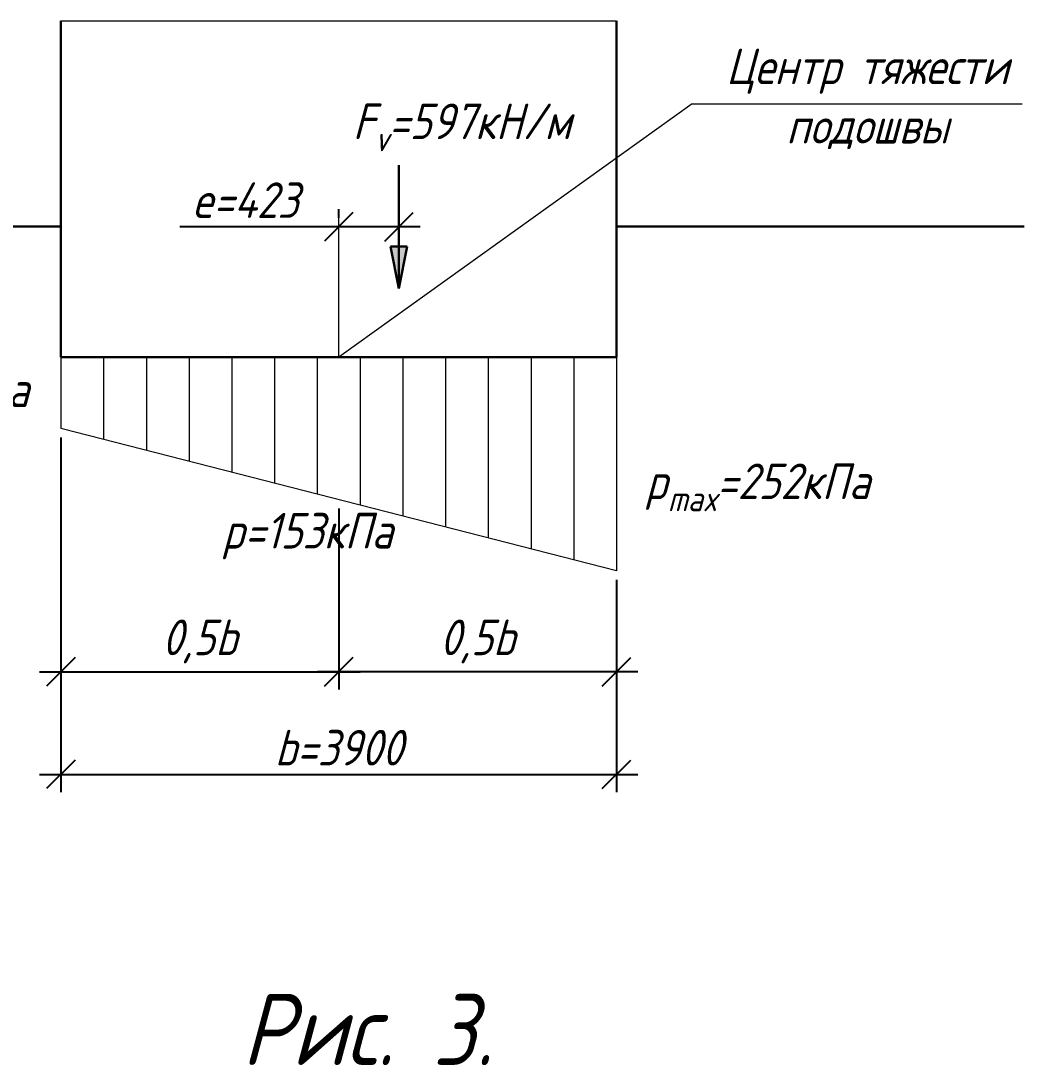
# Model space of a CAD drawing. Header units: millimetres. Extents: x -1004 to 900128, y -352756 to 107728.
# Drawn here: x 39871 to 46913, y 1258 to 8592 of the extents above; entities that cross this region are included whole.
import ezdxf

# ---------------------------------------------------------------- set-up
doc = ezdxf.new("R2010")
doc.units = ezdxf.units.MM
doc.linetypes.add('ACAD_ISO04W100', pattern=[30, 24, -3, 0, -3])
for name, color, linetype, lineweight in [('axles', 152, 'ACAD_ISO04W100', 20), ('basic', 95, 'Continuous', 30), ('size', 45, 'Continuous', 20), ('text', 13, 'Continuous', 20), ('thin', 153, 'Continuous', 18)]:
    doc.layers.add(name, color=color, linetype=linetype, lineweight=lineweight)
doc.styles.add('Structures', font='isocpeur.ttf', dxfattribs={"width": 0.85, "oblique": 15})
doc.styles.add('structures 5', font='isocpeur.ttf', dxfattribs={"width": 0.85, "oblique": 15, "height": 5})
doc.dimstyles.new('structures 3.5', dxfattribs={"dimtxt": 3.5, "dimasz": 2, "dimexe": 1.25, "dimexo": 0.625, "dimtad": 1, "dimtxsty": 'Structures', "dimblk": 'OBLIQUE', "dimcen": 2.5, "dimdle": 1.5, "dimadec": 0, "dimazin": 0, "dimtfac": 1, "dimtmove": 0, "dimatfit": 3, "dimfxl": 1, "dimarcsym": 0})

# ---------------------------------------------------------------- blocks, each defined once
blk = doc.blocks.new('_Oblique')
at = {"color": 0, "linetype": 'ByBlock', "lineweight": -2}
blk.add_line((-0.5, -0.5), (0.5, 0.5), dxfattribs=at)
blk = doc.blocks.new('*D41')
at = {"layer": 'Defpoints', "color": 0, "transparency": 16777216}
for p in [(40152, 5729.5), (42102, 5229.5), (42102, 4020.8)]:
    blk.add_point(p, dxfattribs=at)
at = {"layer": 'size', "color": 0, "lineweight": -2, "transparency": 16777216}
for p, q in [((40152, 5667), (40152, 3895.8)), ((42102, 5167), (42102, 3895.8)), ((40002, 4020.8), (42252, 4020.8))]:
    blk.add_line(p, q, dxfattribs=at)
at = {"layer": 'size', "color": 0, "lineweight": -2, "transparency": 16777216, "xscale": 200, "yscale": 200, "zscale": 200, "rotation": 180}
blk.add_blockref('_Oblique', (40152, 4020.8), dxfattribs=at)
at = {"layer": 'size', "color": 0, "lineweight": -2, "transparency": 16777216, "xscale": 200, "yscale": 200, "zscale": 200}
blk.add_blockref('_Oblique', (42102, 4020.8), dxfattribs=at)
at = {"layer": 'size', "color": 0, "transparency": 16777216, "insert": (41127, 4233.3), "char_height": 250, "attachment_point": 5, "style": 'Structures'}
blk.add_mtext('0,5b', dxfattribs=at)
blk = doc.blocks.new('*D42')
at = {"layer": 'Defpoints', "color": 0, "transparency": 16777216}
for p in [(42102, 5229.5), (44052, 4729.5), (42102, 4020.8)]:
    blk.add_point(p, dxfattribs=at)
at = {"layer": 'size', "color": 0, "lineweight": -2, "transparency": 16777216}
for p, q in [((42102, 5167), (42102, 3895.8)), ((44052, 4667), (44052, 3895.8)), ((44202, 4020.8), (41952, 4020.8))]:
    blk.add_line(p, q, dxfattribs=at)
at = {"layer": 'size', "color": 0, "lineweight": -2, "transparency": 16777216, "xscale": 200, "yscale": 200, "zscale": 200, "rotation": 180}
blk.add_blockref('_Oblique', (42102, 4020.8), dxfattribs=at)
at = {"layer": 'size', "color": 0, "lineweight": -2, "transparency": 16777216, "xscale": 200, "yscale": 200, "zscale": 200}
blk.add_blockref('_Oblique', (44052, 4020.8), dxfattribs=at)
at = {"layer": 'size', "color": 0, "transparency": 16777216, "insert": (43077, 4233.3), "char_height": 250, "attachment_point": 5, "style": 'Structures'}
blk.add_mtext('0,5b', dxfattribs=at)
blk = doc.blocks.new('*D43')
at = {"layer": 'Defpoints', "color": 0, "transparency": 16777216}
for p in [(40152, 5729.5), (44052, 4729.5), (44052, 3300.1)]:
    blk.add_point(p, dxfattribs=at)
at = {"layer": 'size', "color": 0, "lineweight": -2, "transparency": 16777216}
for p, q in [((40152, 5667), (40152, 3175.1)), ((44052, 4667), (44052, 3175.1)), ((40002, 3300.1), (44202, 3300.1))]:
    blk.add_line(p, q, dxfattribs=at)
at = {"layer": 'size', "color": 0, "lineweight": -2, "transparency": 16777216, "xscale": 200, "yscale": 200, "zscale": 200, "rotation": 180}
blk.add_blockref('_Oblique', (40152, 3300.1), dxfattribs=at)
at = {"layer": 'size', "color": 0, "lineweight": -2, "transparency": 16777216, "xscale": 200, "yscale": 200, "zscale": 200}
blk.add_blockref('_Oblique', (44052, 3300.1), dxfattribs=at)
at = {"layer": 'size', "color": 0, "transparency": 16777216, "insert": (42102, 3487.6), "char_height": 250, "attachment_point": 5, "style": 'Structures'}
blk.add_mtext('b=3900', dxfattribs=at)
blk = doc.blocks.new('*D44')
at = {"layer": 'Defpoints', "color": 0, "transparency": 16777216}
for p in [(42102, 7145.6), (42102, 7145.6), (42525, 7145.6)]:
    blk.add_point(p, dxfattribs=at)
at = {"layer": 'size', "color": 0, "lineweight": -2, "transparency": 16777216}
for p, q in [((42102, 7208.1), (42102, 7270.6)), ((42525, 7208.1), (42525, 7270.6)), ((42102, 7145.6), (40987.5, 7145.6)), ((42675, 7145.6), (42102, 7145.6))]:
    blk.add_line(p, q, dxfattribs=at)
at = {"layer": 'size', "color": 0, "lineweight": -2, "transparency": 16777216, "xscale": 200, "yscale": 200, "zscale": 200, "rotation": 180}
blk.add_blockref('_Oblique', (42102, 7145.6), dxfattribs=at)
at = {"layer": 'size', "color": 0, "lineweight": -2, "transparency": 16777216, "xscale": 200, "yscale": 200, "zscale": 200}
blk.add_blockref('_Oblique', (42525, 7145.6), dxfattribs=at)
at = {"layer": 'size', "color": 0, "transparency": 16777216, "insert": (41444.7, 7333.1), "char_height": 250, "attachment_point": 5, "style": 'Structures'}
blk.add_mtext('e=423', dxfattribs=at)

msp = doc.modelspace()

# ---------------------------------------------------------------- hatches: boundary and pattern name
at = {"layer": 'basic'}
h = msp.add_hatch(color=256, dxfattribs=at)
h.dxf.hatch_style = 1
h.paths.add_polyline_path([(42583.708, 7006.942), (42524.977, 7006.942), (42524.977, 6712.286)])
h.paths.add_polyline_path([(42524.977, 7006.942), (42466.245, 7006.942), (42524.977, 6712.286)])

# ---------------------------------------------------------------- linework, layer by layer
at = {"layer": 'axles', "ltscale": 0.1}
msp.add_line((42101.977, 6229.521), (42101.977, 7257.639), dxfattribs=at)
at = {"layer": 'basic'}
for p, q in [((40151.977, 6229.521), (40151.977, 8592.1)), ((44051.977, 6229.521), (44051.977, 8592.1)), ((42524.977, 6712.286), (42524.977, 7578.819)), ((40151.977, 7148.744), (37290.694, 7148.744)), ((44051.977, 7148.744), (46913.26, 7148.744)), ((42583.708, 7006.942), (42466.245, 7006.942)), ((42524.977, 6712.286), (42466.245, 7006.942)), ((42524.977, 6712.286), (42583.708, 7006.942)), ((40151.977, 6229.521), (44051.977, 6229.521))]:
    msp.add_line(p, q, dxfattribs=at)
for points in [[(40151.977, 7148.744), (37290.694, 7148.744)], [(44051.977, 7148.744), (46913.26, 7148.744)]]:
    msp.add_lwpolyline(points, dxfattribs=at)
at = {"layer": 'thin'}
for p, q in [((44583.043, 8008.777), (42101.977, 6229.521)), ((44583.043, 8008.777), (46899.676, 8008.777)), ((40151.977, 6229.521), (40151.977, 5729.521)), ((40451.977, 6229.521), (40451.977, 5652.598)), ((40751.977, 6229.521), (40751.977, 5575.675)), ((41051.977, 6229.521), (41051.977, 5498.752)), ((41351.977, 6229.521), (41351.977, 5421.829)), ((41651.977, 6229.521), (41651.977, 5344.906)), ((41951.977, 6229.521), (41951.977, 5267.983)), ((42251.977, 6229.521), (42251.977, 5191.06)), ((42551.977, 6229.521), (42551.977, 5114.137)), ((42851.977, 6229.521), (42851.977, 5037.213)), ((43151.977, 6229.521), (43151.977, 4960.29)), ((43451.977, 6229.521), (43451.977, 4883.367)), ((43751.977, 6229.521), (43751.977, 4806.444)), ((44051.977, 6229.521), (44051.977, 4729.521)), ((44051.977, 4729.521), (40151.977, 5729.521))]:
    msp.add_line(p, q, dxfattribs=at)
msp.add_lwpolyline([(40151.977, 8592.1), (44051.977, 8592.1)], dxfattribs=at)

# ---------------------------------------------------------------- texts
at = {"layer": 'text', "attachment_point": 5, "style": 'structures 5'}
for s, insert, char_height, width in [('\\A1;Центр тяжести подошвы', (45813.83, 8044.457), 250, 2558.84936), ('\\A1;F{\\H0.7x;\\S^ v;}=597кН/м', (42967.342, 7844.101), 250, 1992.91099), ('\\A1;p{\\H0.7x;\\S^ min;}=53кПа', (39234.228, 5961.799), 250, 1724.15503), ('\\A1;p{\\H0.7x;\\S^ max;}=252кПа', (45042.676, 5315.869), 250, 1724.15503), ('\\A1;p=153кПа', (41882.814, 4973.751), 250, 1992.91099), ('Рис. 3.', (42303.553, 1508.394), 500, 2515.89751)]:
    msp.add_mtext(s, dxfattribs=dict(at, insert=insert, char_height=char_height, width=width))

# ---------------------------------------------------------------- dimensions: what is measured, and where the dimension line sits
at = {"layer": 'size'}
for base, p1, p2, text, picture, middle in [((42101.977, 7145.553), (42524.977, 7145.553), (42101.977, 7145.553), 'e=<>', '*D44', (41444.733, 7333.053)), ((42101.977, 4020.81), (40151.977, 5729.521), (42101.977, 5229.521), '0,5b', '*D41', (41126.977, 4233.31)), ((44051.977, 3300.141), (40151.977, 5729.521), (44051.977, 4729.521), 'b=<>', '*D43', (42101.977, 3487.641))]:
    dim = msp.add_linear_dim(base=base, p1=p1, p2=p2, text=text, dimstyle='structures 3.5', override={"dimtxt": 2.5}, dxfattribs=at)
    dim.commit()
    dim.dimension.update_dxf_attribs({"geometry": picture, "text_midpoint": middle})
dim = msp.add_linear_dim(base=(42101.977, 4020.81), p1=(44051.977, 4729.521), p2=(42101.977, 5229.521), angle=180, text='0,5b', dimstyle='structures 3.5', override={"dimtxt": 2.5}, dxfattribs=at)
dim.commit()
dim.dimension.update_dxf_attribs({"geometry": '*D42', "text_midpoint": (43076.977, 4233.31)})

doc.saveas('drawing.dxf')
